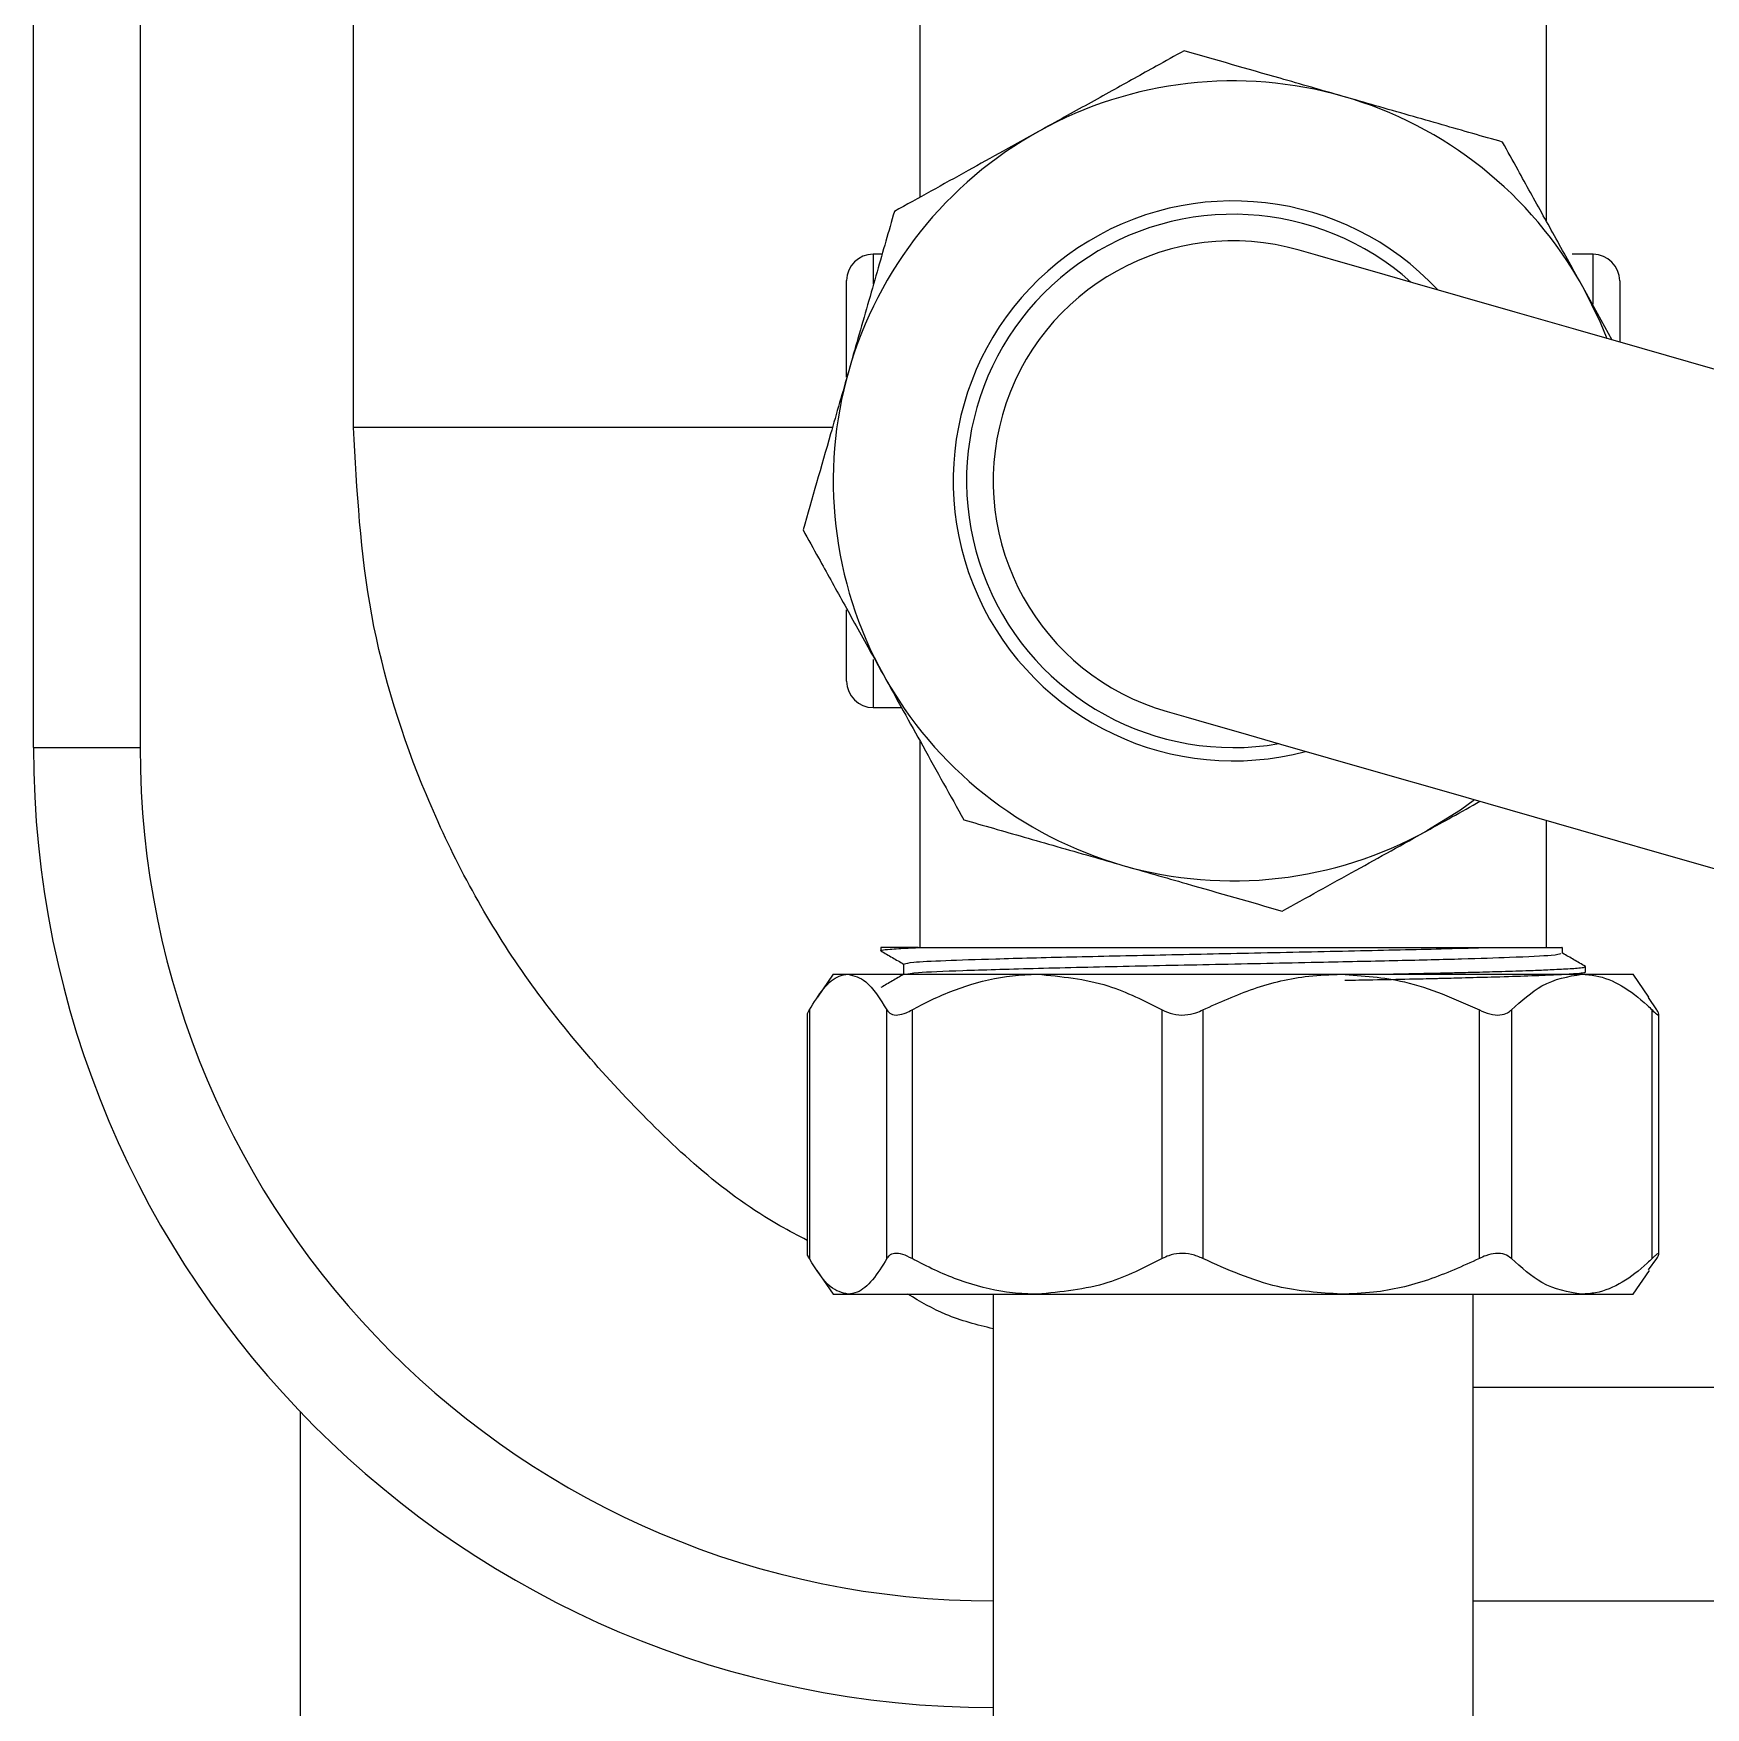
# Model space of a CAD drawing. Extents: x 150 to 4150, y 50 to 2920.
# Drawn here: x 667 to 823.8, y 1181.4 to 1338.4 of the extents above; entities that cross this region are included whole.
import ezdxf

# ---------------------------------------------------------------- set-up
doc = ezdxf.new("R2010")
doc.units = 0
doc.header["$LTSCALE"] = 10
doc.linetypes.add('SLD-KATı', pattern=[0])
doc.layers.get('0').update_dxf_attribs({"linetype": 'CONTINUOUS'})

msp = doc.modelspace()

# ---------------------------------------------------------------- linework, layer by layer
at = {"color": 7, "linetype": 'SLD-KATı'}
for p, q in [((697.03, 1301.42), (697.03, 1392.86)), ((667.03, 1271.42), (667.03, 1391.34)), ((750.16, 1340.17), (750.16, 1323.01)), ((808.91, 1320.77), (808.91, 1340.17)), ((746.61, 1317.67), (745.78, 1317.67)), ((813.28, 1317.67), (811.31, 1317.67)), ((743.28, 1315.2), (743.28, 1315.2)), ((743.28, 1306.58), (743.28, 1315.2)), ((743.28, 1306.15), (743.28, 1315.2)), ((815.08, 1309.63), (812.33, 1314.6)), ((815.78, 1315.17), (815.78, 1309.43)), ((743.28, 1277.63), (743.28, 1284.34)), ((743.28, 1277.63), (743.28, 1284.24)), ((743.28, 1277.63), (743.28, 1277.63)), ((745.78, 1275.17), (748.43, 1275.17)), ((667.03, 1271.42), (677.03, 1271.42)), ((750.16, 1272.06), (750.16, 1252.67)), ((808.91, 1252.67), (808.91, 1264.59)), ((746.48, 1252.67), (746.48, 1252.37)), ((749.99, 1252.67), (746.48, 1252.67)), ((810.43, 1252.12), (810.43, 1252.67)), ((748.63, 1251.14), (748.63, 1250.15)), ((742.03, 1250.17), (740.54, 1248.03)), ((742.03, 1250.17), (743.42, 1250.17)), ((743.42, 1250.17), (761.16, 1250.17)), ((761.16, 1250.17), (789.66, 1250.17)), ((789.66, 1250.17), (812.22, 1250.17)), ((812.22, 1250.17), (817.03, 1250.17)), ((812.58, 1250.39), (812.58, 1250.88)), ((818.52, 1248.03), (817.03, 1250.17)), ((819.27, 1246.82), (818.48, 1248)), ((739.6, 1246.42), (739.6, 1223.92)), ((739.79, 1246.82), (739.79, 1223.51)), ((747.06, 1223.51), (747.06, 1246.82)), ((749.42, 1246.82), (749.42, 1223.51)), ((772.89, 1223.51), (772.89, 1246.82)), ((776.69, 1246.82), (776.69, 1223.51)), ((802.62, 1223.51), (802.62, 1246.82)), ((805.63, 1246.82), (805.63, 1223.51)), ((818.82, 1223.51), (818.82, 1246.82)), ((819.46, 1223.92), (819.46, 1246.42)), ((818.48, 1222.45), (819.27, 1223.51)), ((740.48, 1222.38), (742.03, 1220.17)), ((817.03, 1220.17), (818.58, 1222.38)), ((742.03, 1220.17), (743.42, 1220.17)), ((743.42, 1220.17), (761.16, 1220.17)), ((757.03, 1220.17), (757.03, 1038.92)), ((761.16, 1220.17), (789.66, 1220.17)), ((789.66, 1220.17), (812.22, 1220.17)), ((802.03, 1038.92), (802.03, 1220.17)), ((812.22, 1220.17), (817.03, 1220.17)), ((896.34, 1211.42), (802.03, 1211.42)), ((692.03, 1209.17), (692.03, 1110.4))]:
    msp.add_line(p, q, dxfattribs=at)
at = {"color": 8, "linetype": 'SLD-KATı'}
for p, q in [((677.03, 1391.52), (677.03, 1271.42)), ((745.78, 1317.67), (745.78, 1314.85)), ((813.28, 1312.98), (813.28, 1317.67)), ((745.78, 1279.68), (745.78, 1275.17)), ((802.03, 1191.42), (896.58, 1191.42))]:
    msp.add_line(p, q, dxfattribs=at)
at = {"color": 7, "linetype": 'SLD-KATı', "flags": 128}
for points in [[(843.41, 1301.51), (838.57, 1302.9), (831.43, 1304.95), (824.51, 1306.93), (817.89, 1308.83), (811.68, 1310.61), (805.97, 1312.25), (800.84, 1313.72), (796.37, 1315), (792.61, 1316.07), (789.63, 1316.93), (787.48, 1317.55), (786.17, 1317.92), (785.73, 1318.05)], [(812.33, 1314.6), (813.95, 1311.3), (814.57, 1309.78)], [(773.33, 1274.79), (773.77, 1274.66), (775.08, 1274.29), (777.24, 1273.67), (780.21, 1272.82), (783.97, 1271.74), (788.44, 1270.46), (793.57, 1268.99), (799.28, 1267.35), (805.49, 1265.57), (812.11, 1263.67), (819.03, 1261.69), (826.17, 1259.64), (831.01, 1258.26)], [(802.17, 1266.52), (800.84, 1265.56), (797.71, 1263.62)]]:
    msp.add_lwpolyline(points, dxfattribs=at)
at = {"color": 7, "linetype": 'SLD-KATı'}
for centre, radius, start, end in [((779.53, 1296.42), 37.5, 74.0063, 119.0063), ((779.53, 1296.42), 37.5, 29.0063, 74.0063), ((779.53, 1296.42), 37.5, 119.0063, 164.0063), ((779.53, 1296.42), 26.25, 43.0036, 285.0091), ((779.53, 1296.42), 25, 48.1644, 279.8483), ((779.53, 1296.42), 22.5, 74.0063, 254.0063), ((745.78, 1315.17), 2.5, 90, 179.1981), ((813.28, 1315.17), 2.5, 0, 90), ((779.53, 1296.42), 37.5, 164.0063, 209.0063), ((745.78, 1277.67), 2.5, 180.8019, 270), ((779.53, 1296.42), 37.5, 209.0063, 254.0063), ((757.03, 1271.42), 90, 180, 270), ((757.03, 1271.42), 80, 180, 270), ((779.53, 1296.42), 37.5, 254.0063, 299.0063)]:
    msp.add_arc(centre, radius, start, end, dxfattribs=at)
for points, knots in [([(774.93, 1336.75), (774.06, 1336.26), (771.88, 1335.06), (768.15, 1332.98), (764.42, 1330.92), (762.13, 1329.65), (761.35, 1329.21)], [0, 0, 0, 0, 0.2056159, 0.517013, 0.8361661, 1, 1, 1, 1]), ([(789.86, 1332.47), (787.86, 1333.04), (782.62, 1334.54), (777.87, 1335.9), (774.93, 1336.75)], [0, 0, 0, 0, 0.381417, 1, 1, 1, 1]), ([(804.79, 1328.19), (802.94, 1328.72), (799.16, 1329.8), (794.02, 1331.27), (790.87, 1332.18), (789.86, 1332.47)], [0, 0, 0, 0, 0.3967486, 0.8067501, 1, 1, 1, 1]), ([(761.35, 1329.21), (759.09, 1327.96), (754.32, 1325.32), (750.03, 1322.94), (747.76, 1321.68)], [0, 0, 0, 0, 0.472494, 1, 1, 1, 1]), ([(812.33, 1314.6), (811.89, 1315.38), (810.64, 1317.64), (808.58, 1321.36), (806.5, 1325.1), (805.28, 1327.32), (804.79, 1328.19)], [0, 0, 0, 0, 0.1638307, 0.4746289, 0.7943893, 1, 1, 1, 1]), ([(747.76, 1321.68), (747.23, 1319.82), (746.15, 1316.05), (744.67, 1310.91), (743.77, 1307.76), (743.48, 1306.75)], [0, 0, 0, 0, 0.3967486, 0.806753, 1, 1, 1, 1]), ([(743.48, 1306.75), (742.91, 1304.75), (741.41, 1299.51), (740.04, 1294.76), (739.2, 1291.82)], [0, 0, 0, 0, 0.381419, 1, 1, 1, 1]), ([(739.6, 1225.21), (738.74, 1225.66), (732.65, 1228.82), (723.08, 1237.54), (711.68, 1251.05), (703.39, 1266.77), (698.03, 1283.74), (697.36, 1295.53), (697.03, 1301.42)], [0, 0, 0, 0, 0.032022, 0.225617, 0.419213, 0.612808, 0.806404, 1, 1, 1, 1]), ([(739.2, 1291.82), (739.68, 1290.95), (740.89, 1288.77), (742.96, 1285.03), (745.03, 1281.31), (746.3, 1279.01), (746.73, 1278.23)], [0, 0, 0, 0, 0.205612, 0.517011, 0.836164, 1, 1, 1, 1]), ([(746.73, 1278.23), (747.98, 1275.98), (750.63, 1271.2), (753.01, 1266.91), (754.27, 1264.65)], [0, 0, 0, 0, 0.472491, 1, 1, 1, 1]), ([(797.71, 1263.62), (798.5, 1264.05), (800.17, 1264.98), (801.81, 1265.89), (802.68, 1266.38)], [0, 0, 0, 0, 0.465492, 1, 1, 1, 1]), ([(754.27, 1264.65), (756.12, 1264.12), (759.9, 1263.03), (765.04, 1261.56), (768.19, 1260.66), (769.2, 1260.37)], [0, 0, 0, 0, 0.396748, 0.80675, 1, 1, 1, 1]), ([(784.13, 1256.09), (786.39, 1257.34), (790.69, 1259.72), (795.46, 1262.37), (797.71, 1263.62)], [0, 0, 0, 0, 0.5275101, 1, 1, 1, 1]), ([(769.2, 1260.37), (771.2, 1259.8), (776.44, 1258.29), (781.19, 1256.93), (784.13, 1256.09)], [0, 0, 0, 0, 0.3814171, 1, 1, 1, 1]), ([(746.54, 1252.35), (746.51, 1252.35), (746.47, 1252.37), (746.49, 1252.38), (746.52, 1252.4), (746.68, 1252.45), (747.16, 1252.51), (748.09, 1252.57), (748.99, 1252.62), (749.67, 1252.65), (749.99, 1252.67)], [0, 0, 0, 0, 0.06216, 0.104246, 0.165123, 0.248126, 0.53105, 0.710953, 0.866914, 1, 1, 1, 1]), ([(748.71, 1251.14), (748.88, 1251.19), (749.23, 1251.3), (752.29, 1251.46), (757.24, 1251.62), (764.15, 1251.8), (772.59, 1251.98), (781.82, 1252.17), (791.02, 1252.37), (798.28, 1252.53), (801.73, 1252.63), (803.02, 1252.67)], [0, 0, 0, 0, 0.0987726, 0.205729, 0.3113373, 0.4321971, 0.5513506, 0.6703539, 0.7992874, 0.9253683, 1, 1, 1, 1]), ([(749.99, 1252.67), (750.9, 1252.67), (752.74, 1252.67), (756.4, 1252.67), (760.65, 1252.67), (765.45, 1252.67), (770.65, 1252.67), (776.09, 1252.67), (781.56, 1252.67), (786.88, 1252.67), (791.93, 1252.67), (796.57, 1252.67), (800.29, 1252.67), (802.23, 1252.67), (803.02, 1252.67)], [0, 0, 0, 0, 0.084008, 0.169194, 0.25438, 0.341373, 0.428365, 0.515422, 0.602468, 0.687587, 0.772706, 0.857427, 0.94213, 1, 1, 1, 1]), ([(803.02, 1252.67), (803.44, 1252.67), (805.55, 1252.67), (808.07, 1252.67), (809.82, 1252.67), (810.49, 1252.67), (810.37, 1252.67), (810.35, 1252.67)], [0, 0, 0, 0, 0.091245, 0.459147, 0.698432, 0.937721, 1, 1, 1, 1]), ([(746.5, 1252.35), (746.86, 1252.14), (747.57, 1251.73), (748.28, 1251.32), (748.63, 1251.12)], [0, 0, 0, 0, 0.503991, 1, 1, 1, 1]), ([(748.83, 1250.16), (749.07, 1250.22), (749.58, 1250.34), (753.86, 1250.52), (760.49, 1250.72), (769.01, 1250.92), (778.52, 1251.11), (787.47, 1251.3), (795.11, 1251.46), (801.06, 1251.61), (806.17, 1251.78), (809.8, 1251.95), (810.12, 1252.07), (810.26, 1252.12)], [0, 0, 0, 0, 0.086221, 0.185015, 0.284715, 0.385036, 0.483393, 0.583977, 0.66312, 0.741438, 0.815032, 0.914788, 1, 1, 1, 1]), ([(812.56, 1250.9), (812.2, 1251.11), (811.49, 1251.52), (810.79, 1251.93), (810.43, 1252.13)], [0, 0, 0, 0, 0.504706, 1, 1, 1, 1]), ([(739.79, 1246.82), (740.23, 1247.54), (741.12, 1248.98), (742.36, 1250.02), (743.14, 1250.13), (743.42, 1250.17)], [0, 0, 0, 0, 0.382413, 0.774651, 1, 1, 1, 1]), ([(743.42, 1250.17), (743.98, 1250.03), (745.25, 1249.72), (746.41, 1247.86), (747.06, 1246.82)], [0, 0, 0, 0, 0.44464, 1, 1, 1, 1]), ([(748.65, 1250.16), (748.29, 1249.95), (747.57, 1249.54), (746.86, 1249.13), (746.5, 1248.92)], [0, 0, 0, 0, 0.499987, 1, 1, 1, 1]), ([(749.42, 1246.82), (749.69, 1246.97), (751.29, 1247.84), (754.38, 1249.16), (758.09, 1250.06), (760.38, 1250.14), (761.16, 1250.17)], [0, 0, 0, 0, 0.073261, 0.436545, 0.80887, 1, 1, 1, 1]), ([(761.16, 1250.17), (763.41, 1249.96), (767.48, 1249.57), (771.22, 1247.67), (772.89, 1246.82)], [0, 0, 0, 0, 0.551009, 1, 1, 1, 1]), ([(776.69, 1246.82), (778.27, 1247.54), (781.45, 1248.98), (785.87, 1250.02), (788.64, 1250.13), (789.66, 1250.17)], [0, 0, 0, 0, 0.38241, 0.774651, 1, 1, 1, 1]), ([(789.66, 1250.17), (791.66, 1250.03), (796.16, 1249.72), (800.31, 1247.86), (802.62, 1246.82)], [0, 0, 0, 0, 0.444642, 1, 1, 1, 1]), ([(790, 1249.6), (790.88, 1249.62), (792.97, 1249.66), (795.4, 1249.71), (797.3, 1249.75), (798.25, 1249.77), (799.48, 1249.8), (801.31, 1249.85), (804.06, 1249.92), (806.96, 1250.01), (809.28, 1250.1), (810.77, 1250.18), (811.73, 1250.24), (812.27, 1250.29), (812.49, 1250.34), (812.57, 1250.36), (812.57, 1250.38), (812.56, 1250.39)], [0, 0, 0, 0, 0.068511, 0.161504, 0.197932, 0.229906, 0.244535, 0.307622, 0.399481, 0.520083, 0.644389, 0.737259, 0.80665, 0.894147, 0.944206, 0.970682, 1, 1, 1, 1]), ([(793.41, 1250.17), (793.58, 1250.17), (794.34, 1250.19), (795.6, 1250.21), (797.23, 1250.25), (798.79, 1250.28), (800.51, 1250.32), (802.55, 1250.37), (804.94, 1250.44), (807.11, 1250.51), (808.66, 1250.57), (809.72, 1250.62), (810.57, 1250.66), (811.36, 1250.71), (812.04, 1250.76), (812.52, 1250.82), (812.53, 1250.86), (812.53, 1250.88)], [0, 0, 0, 0, 0.014911, 0.065104, 0.115295, 0.165489, 0.215681, 0.287221, 0.381449, 0.493877, 0.576601, 0.626638, 0.68721, 0.754469, 0.828422, 0.922386, 1, 1, 1, 1]), ([(805.63, 1246.82), (806.57, 1247.67), (808.67, 1249.57), (810.96, 1249.96), (812.22, 1250.17)], [0, 0, 0, 0, 0.448994, 1, 1, 1, 1]), ([(812.22, 1250.17), (812.66, 1250.14), (813.92, 1250.06), (816.01, 1249.18), (817.74, 1247.86), (818.67, 1246.97), (818.82, 1246.82)], [0, 0, 0, 0, 0.191125, 0.553709, 0.92674, 1, 1, 1, 1]), ([(739.63, 1246.42), (739.63, 1246.45), (739.62, 1246.52), (739.73, 1246.72), (739.79, 1246.82)], [0, 0, 0, 0, 0.505388, 1, 1, 1, 1]), ([(747.06, 1246.82), (747.17, 1246.67), (747.4, 1246.38), (748.06, 1246.3), (748.77, 1246.49), (749.24, 1246.73), (749.42, 1246.82)], [0, 0, 0, 0, 0.280675, 0.562829, 0.825741, 1, 1, 1, 1]), ([(772.89, 1246.82), (773.21, 1246.67), (773.85, 1246.38), (774.98, 1246.3), (775.95, 1246.49), (776.48, 1246.73), (776.69, 1246.82)], [0, 0, 0, 0, 0.280692, 0.562826, 0.825747, 1, 1, 1, 1]), ([(802.62, 1246.82), (802.95, 1246.67), (803.62, 1246.38), (804.56, 1246.3), (805.23, 1246.49), (805.51, 1246.73), (805.63, 1246.82)], [0, 0, 0, 0, 0.280699, 0.562839, 0.825764, 1, 1, 1, 1]), ([(818.82, 1246.82), (818.97, 1246.67), (819.28, 1246.38), (819.48, 1246.3), (819.45, 1246.49), (819.32, 1246.73), (819.27, 1246.82)], [0, 0, 0, 0, 0.280687, 0.562834, 0.82575, 1, 1, 1, 1]), ([(739.79, 1223.51), (739.7, 1223.68), (739.58, 1223.89), (739.62, 1223.91), (739.63, 1223.92)], [0, 0, 0, 0, 0.797078, 1, 1, 1, 1]), ([(743.42, 1220.17), (742.86, 1220.3), (741.6, 1220.61), (740.43, 1222.48), (739.79, 1223.51)], [0, 0, 0, 0, 0.44464, 1, 1, 1, 1]), ([(747.06, 1223.51), (746.62, 1222.8), (745.72, 1221.35), (744.48, 1220.31), (743.71, 1220.21), (743.42, 1220.17)], [0, 0, 0, 0, 0.382413, 0.774651, 1, 1, 1, 1]), ([(749.42, 1223.51), (749.12, 1223.66), (748.53, 1223.96), (747.77, 1224.03), (747.29, 1223.85), (747.12, 1223.61), (747.06, 1223.51)], [0, 0, 0, 0, 0.280699, 0.562845, 0.825751, 1, 1, 1, 1]), ([(761.16, 1220.17), (760.38, 1220.19), (758.13, 1220.27), (754.42, 1221.16), (751.33, 1222.48), (749.69, 1223.37), (749.42, 1223.51)], [0, 0, 0, 0, 0.191128, 0.553708, 0.9267395, 1, 1, 1, 1]), ([(772.89, 1223.51), (771.22, 1222.66), (767.48, 1220.76), (763.41, 1220.38), (761.16, 1220.17)], [0, 0, 0, 0, 0.448991, 1, 1, 1, 1]), ([(776.69, 1223.51), (776.35, 1223.66), (775.65, 1223.96), (774.51, 1224.03), (773.57, 1223.85), (773.09, 1223.61), (772.89, 1223.51)], [0, 0, 0, 0, 0.280698, 0.562823, 0.825761, 1, 1, 1, 1]), ([(789.66, 1220.17), (787.65, 1220.3), (783.15, 1220.61), (779, 1222.48), (776.69, 1223.51)], [0, 0, 0, 0, 0.444645, 1, 1, 1, 1]), ([(802.62, 1223.51), (801.04, 1222.8), (797.86, 1221.35), (793.44, 1220.31), (790.67, 1220.21), (789.66, 1220.17)], [0, 0, 0, 0, 0.382409, 0.774655, 1, 1, 1, 1]), ([(805.63, 1223.51), (805.43, 1223.66), (805.05, 1223.96), (804.19, 1224.03), (803.34, 1223.85), (802.82, 1223.61), (802.62, 1223.51)], [0, 0, 0, 0, 0.280699, 0.56283, 0.825751, 1, 1, 1, 1]), ([(812.22, 1220.17), (810.96, 1220.38), (808.67, 1220.76), (806.57, 1222.66), (805.63, 1223.51)], [0, 0, 0, 0, 0.551006, 1, 1, 1, 1]), ([(818.82, 1223.51), (818.67, 1223.37), (817.76, 1222.5), (816.03, 1221.17), (813.94, 1220.28), (812.66, 1220.19), (812.22, 1220.17)], [0, 0, 0, 0, 0.073261, 0.43654, 0.808873, 1, 1, 1, 1]), ([(819.27, 1223.51), (819.35, 1223.66), (819.5, 1223.96), (819.43, 1224.03), (819.16, 1223.85), (818.92, 1223.61), (818.82, 1223.51)], [0, 0, 0, 0, 0.2806959, 0.5628149, 0.8257585, 1, 1, 1, 1]), ([(757.03, 1216.92), (755.52, 1217.3), (752.7, 1217.99), (750.2, 1219.48), (749.04, 1220.17)], [0, 0, 0, 0, 0.535329, 1, 1, 1, 1])]:
    msp.add_open_spline(points, degree=3, knots=knots, dxfattribs=at)
at = {"color": 8, "linetype": 'SLD-KATı'}
msp.add_open_spline([(741.95, 1301.42), (740.17, 1301.42), (733.29, 1301.42), (724.82, 1301.42), (716.59, 1301.42), (711.27, 1301.42), (706.76, 1301.42), (703.1, 1301.42), (700.34, 1301.42), (697.73, 1301.42), (697.31, 1301.42), (697.03, 1301.42)], degree=3, knots=[0, 0, 0, 0, 0.075537, 0.291585, 0.394834, 0.493999, 0.588755, 0.679025, 0.764954, 0.846856, 1, 1, 1, 1], dxfattribs=at)

doc.saveas('drawing.dxf')
